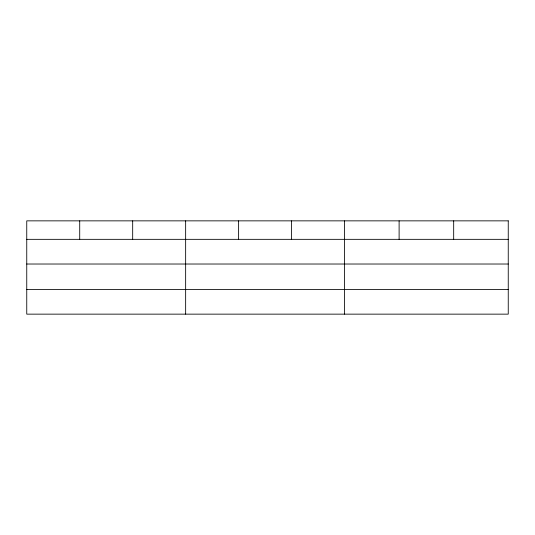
<?xml version="1.0" encoding="UTF-8"?>
<svg xmlns="http://www.w3.org/2000/svg" width="535" height="535" viewBox="0 0 535 535"><rect width="100%" height="100%" fill="white"/><g stroke="black" fill="none" stroke-linecap="round" stroke-linejoin="round"><path stroke-width="0.8" d="M26.75 239.339L508.25 239.339M26.75 264.022L508.25 264.022M26.75 289.462L508.25 289.462M453.68 220.855L453.68 239.339M399.11 220.855L399.11 239.339M344.54 220.855L344.54 314.145M291.575 220.855L291.575 239.339M238.61 220.855L238.61 239.339M185.645 220.855L185.645 314.145M132.68 220.855L132.68 239.339M79.715 220.855L79.715 239.339M508.25 220.855L26.75 220.855L26.75 314.145L508.25 314.145L508.25 220.855"/></g></svg>
